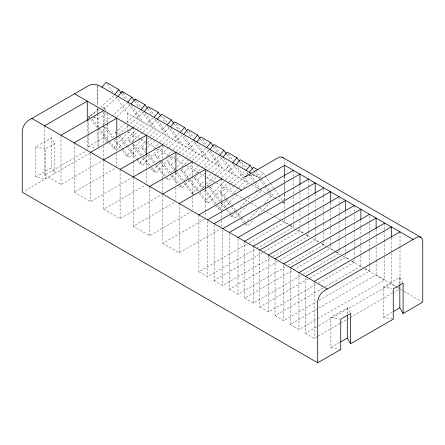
<?xml version="1.0" encoding="UTF-8"?>
<svg xmlns="http://www.w3.org/2000/svg" width="445" height="445" viewBox="0 0 445 445"><rect width="100%" height="100%" fill="white"/><g stroke="black" fill="none" stroke-linecap="round" stroke-linejoin="round"><path stroke-width="0.33" stroke-dasharray="2.23 1.67" d="M251.759 173.973L259.179 177.95L263.218 172.955L258.584 170.279M109.014 142.645L113.258 148.046L130.474 130.24M133.817 126.775L140.036 120.345L128.227 103.246M113.258 148.046L116.54 149.943L136.626 129.167M137.105 128.672L143.318 122.242L131.509 105.142M122.57 150.766L126.386 155.628L143.123 138.317M146.95 134.357L153.169 127.926L142.144 111.968M126.386 155.628L129.673 157.524L146.889 139.713M147.362 139.218L149.754 136.749M150.232 136.253L156.451 129.823L145.031 113.291M137.399 160.506L139.519 163.209L147.651 154.799M153.386 148.864L159.605 142.433M160.083 141.938L166.297 135.508L154.882 118.976M139.519 163.209L142.801 165.101L160.016 147.295M163.365 143.835L169.584 137.405L158.164 120.873M150.532 168.088L152.652 170.791L161.257 161.885M166.041 156.94L172.732 150.015M173.211 149.52L179.43 143.09L167.62 125.991M152.652 170.791L155.934 172.682L172.193 155.867M176.498 151.417L182.711 144.987L170.902 127.882M171.041 172.927L176.303 167.487M176.782 166.992L185.865 157.597M186.344 157.102L192.563 150.671L181.538 134.707M165.779 178.373L169.067 180.264L177.193 171.859M181.977 166.908L189.147 159.494M189.626 158.998L195.845 152.568L184.425 136.037M183.696 181.004L198.998 165.178M199.477 164.683L205.69 158.253L193.881 141.148M178.912 185.949L182.194 187.846L191.283 178.451M196.061 173.5L208.978 160.15L197.558 143.618M183.985 183.268L192.045 193.531L204.478 180.67M206.391 178.695L212.126 172.76M212.604 172.265L218.823 165.835L207.798 149.87M200.111 190.482L205.846 184.547M206.324 184.052L215.413 174.651M215.892 174.156L222.105 167.726L210.296 150.627M199.238 193.547L205.173 201.112L225.259 180.342M225.737 179.847L231.956 173.417L220.536 156.885M205.173 201.112L208.46 203.009L228.541 182.233M229.019 181.738L235.238 175.308L223.818 158.776M203.888 190.327L218.306 208.694L226.911 199.794M231.695 194.843L238.392 187.918M238.87 187.428L245.084 180.998L233.275 163.893M218.306 208.694L221.588 210.591L237.847 193.775M243.587 187.84L248.366 182.889L236.556 165.79M230.588 215.196L231.439 216.276L234.782 212.816M240.044 207.37L250.563 196.49M255.347 191.545L258.217 188.574L253.884 182.305M231.439 216.276L234.721 218.172L246.675 205.807M250.98 201.351L261.499 190.471M247.437 220.887L258.912 209.017M264.174 203.576L271.35 196.156L264.653 186.466M245.117 224.174L247.854 225.754L254.067 219.324M258.373 214.868L270.326 202.503M98.317 109.081L89.089 117.252L90.357 118.871M100.37 107.267L114.22 95.013M95.447 116.423L92.371 119.143L98.729 127.248M103.657 109.159L118.02 96.454M127.865 102.139L102.216 124.834L103.49 126.452M108.068 124.455L105.498 126.725L113.981 137.533M114.732 118.559L116.273 117.196M116.785 116.74L131.147 104.035M116.195 133.494L115.35 132.41L117.402 130.596M117.914 130.14L124.583 124.244M126.636 122.431L140.998 109.72M118.631 134.307L144.28 111.617M130.602 142.695L128.483 139.991L137.711 131.826M139.763 130.007L154.126 117.302M128.483 139.991L131.764 141.888L142.534 132.36M143.045 131.904L157.413 119.199M145.854 152.98L141.61 147.573L146.739 143.034M147.256 142.584L152.385 138.045M152.896 137.588L167.259 124.884M141.61 147.573L144.892 149.47L146.945 147.657M147.456 147.2L155.667 139.941M156.178 139.485L170.541 126.781M159.833 161.641L154.743 155.155L163.977 146.989M166.03 145.17L180.392 132.465M154.743 155.155L158.025 157.052L168.282 147.974M168.8 147.523L183.674 134.362M175.08 171.92L167.876 162.737L175.057 156.384M177.104 154.571L178.645 153.208M179.157 152.752L193.519 140.047M167.876 162.737L171.158 164.633L176.287 160.094M176.798 159.638L180.392 156.462M182.439 154.649L196.801 141.938M188.213 179.502L181.004 170.318L183.568 168.049M192.29 160.334L206.652 147.629M181.004 170.318L184.286 172.215L193.519 164.044M195.572 162.23L209.934 149.52M203.465 189.787L194.137 177.9L197.725 174.724M205.423 167.915L219.786 155.21M194.137 177.9L197.419 179.797L205.623 172.532M206.141 172.082L208.193 170.263M208.705 169.812L223.067 157.102M208.538 187.1L207.27 185.482L232.913 162.787M209.456 186.744L210.552 187.378L213.116 185.109M221.833 177.394L236.195 164.683M225.487 199.544L220.397 193.063L230.655 183.985M231.172 183.529L246.046 170.368M220.397 193.063L223.679 194.955L233.942 185.882M234.454 185.426L249.328 172.265M54.863 143.44L45.546 148.814L45.546 178.762L35.695 176.865L35.695 146.917L51.581 137.75L54.863 143.44L54.863 173.383L23.446 191.522M88.221 118.637L88.221 116.596L99.986 109.804M102.339 108.441L104.102 107.423L106.071 110.838M35.695 176.865L51.581 167.698L51.581 137.75M88.221 134.29L88.221 146.538L104.102 137.371L104.102 126.48M44.6 125.785L44.6 175.063L87.276 150.427M90.268 152.941L54.863 173.383L51.581 167.698M44.6 175.063L61.01 184.542L102.484 160.595M74.143 142.845L74.143 192.123L116.818 167.481M74.143 192.123L90.558 201.602L132.632 177.305M103.685 159.9L103.685 209.178L146.366 184.542M103.685 209.178L120.1 218.656L161.574 194.71M133.233 177.655L133.233 226.238L175.308 201.947M133.233 226.238L149.648 235.716L191.122 211.77M162.775 195.405L162.775 243.298L204.856 219.001M162.775 243.298L179.19 252.771L220.664 228.825M198.887 214.863L198.887 271.723L246.903 244.005M249.306 242.62L284.717 222.172L289.339 224.842M198.887 271.723L207.554 276.729L256.17 248.66M256.771 248.316L293.383 227.178L293.383 224.402M214.123 225.048L214.123 280.517L299.947 230.966L303.996 233.302M214.123 280.517L222.789 285.523L272.601 256.759M273.202 256.415L308.613 235.972L308.613 233.197M229.353 233.842L229.353 289.311L277.368 261.593M279.772 260.208L315.182 239.76L319.226 242.097M229.353 289.311L238.019 294.317L286.035 266.594M288.438 265.209L323.849 244.767L323.849 241.296M244.583 241.246L244.583 298.106L292.599 270.388M293.199 270.037L330.413 248.555L335.613 251.559M244.583 298.106L253.249 303.112L302.466 274.699M303.067 274.348L339.079 253.561L339.079 249.4M259.819 251.431L259.819 306.9L309.036 278.487M309.631 278.142L345.648 257.349L349.692 259.685M259.819 306.9L268.485 311.906L316.501 284.183M318.898 282.798L354.315 262.355L354.315 259.58M275.049 259.53L275.049 315.694L323.064 287.976M325.467 286.591L360.878 266.143L362.608 267.145M275.049 315.694L283.715 320.7L369.545 271.15L369.545 265.598M290.279 267.629L290.279 324.488L376.108 274.938L384.775 279.944L384.775 255.669M290.279 324.488L298.945 329.495L316.951 319.098M317.552 318.753L384.775 279.944M340.736 349.497L330.885 347.601L330.885 317.274L347.3 307.795L350.582 313.486M392.601 319.043L383.412 317.274L383.412 286.947L399.827 277.474L403.109 283.159M305.515 277.814L305.515 333.283L318.119 326.007M318.72 325.662L391.344 283.732L395.388 286.068M305.515 333.283L314.181 338.289L317.179 336.553M317.78 336.209L339.991 323.387M340.586 323.042L346.588 319.577M347.189 319.232L349.592 317.841M350.193 317.496L392.206 293.238M392.807 292.893L398.809 289.428M330.885 347.601L339.68 342.522M383.412 317.274L392.206 312.195M249.066 175.308L252.994 175.185L255.958 176.409M88.221 116.596L90.847 117.102M93.472 117.608L98.067 118.492L107.39 113.113L107.39 122.642M88.221 146.538L95.441 147.929M35.695 146.917L45.546 148.814M383.412 286.947L391.945 288.594M330.885 317.274L340.08 319.043M252.805 174.273L259.179 177.95M115.884 96.459L127.298 112.991L250.685 184.23M251.264 184.564L259.313 189.208M259.858 189.526L274.081 197.736M274.632 198.053L281.001 201.735M281.585 202.069L284.477 203.738L284.477 201.668M289.918 225.176L293.383 227.178M306.305 234.637L308.613 235.972M321.535 243.432L323.849 244.767M336.192 251.892L339.079 253.561M352.001 261.02L354.315 262.355M364.922 268.48L369.545 271.15M397.697 287.403L398.853 288.071M127.899 131.909L140.537 139.207M141.137 139.552L156.785 148.585M157.385 148.936L186.271 165.607M186.872 165.957L199.505 173.25M200.111 173.6L215.753 182.634M216.353 182.978L244.038 198.96M244.639 199.31L259.079 207.648M259.68 207.993L265.698 211.47M266.299 211.814L274.726 216.676M275.327 217.027L281.34 220.498M281.946 220.848L289.767 225.365M290.368 225.71L295.185 228.491M297.588 229.881L303.607 233.352M306.015 234.743L310.226 237.174M312.635 238.565L319.254 242.386M321.657 243.777L327.075 246.903M327.676 247.248L335.497 251.764M336.103 252.115L342.116 255.586M342.722 255.936L349.336 259.758M351.745 261.148L362.575 267.401M364.983 268.791L396.873 287.203M397.48 287.548L399.883 288.939M400.483 289.283L403.493 291.024M404.099 291.369L421.549 301.443M115.35 132.41L117.536 133.678M207.27 185.482L208.911 186.427M192.045 193.531L194.231 194.793M223.679 194.955L226.227 198.197M226.65 198.737L231.311 204.683M231.739 205.223L235.555 210.085M235.978 210.624L241.068 217.11M241.49 217.649L244.884 221.972M245.306 222.511L247.854 225.754M225.91 200.083L230.999 206.569M231.422 207.109L235.238 211.97M235.661 212.51L244.566 223.857M210.552 187.378L221.148 200.884M221.577 201.424L226.661 207.904M227.089 208.449L234.721 218.172M208.961 187.64L220.414 202.23M220.837 202.77L226.349 209.795M226.772 210.335L230.165 214.657M197.419 179.797L204.628 188.98M205.05 189.52L216.926 204.644M217.349 205.19L221.588 210.591M184.286 172.215L189.798 179.235M190.226 179.78L199.555 191.662M199.977 192.201L208.46 203.009M188.636 180.041L198.815 193.008M171.158 164.633L175.397 170.035M177.093 172.198L184.725 181.922M185.148 182.461L194.053 193.809M175.508 172.46L182.289 181.104M158.025 157.052L161.418 161.374M161.841 161.913L171.592 174.34M172.02 174.879L179.652 184.603M180.075 185.148L182.194 187.846M160.256 162.18L170.429 175.146M170.858 175.686L178.489 185.409M144.892 149.47L145.743 150.549M148.708 154.332L156.345 164.055M156.768 164.6L166.519 177.021M166.942 177.566L169.067 180.264M147.545 155.138L155.183 164.861M155.605 165.401L165.356 177.828M131.764 141.888L133.033 143.507M133.461 144.052L143.212 156.479M143.635 157.018L151.267 166.742M151.695 167.281L155.934 172.682M132.299 144.853L142.05 157.28M142.472 157.825L150.104 167.548M119.483 135.386L127.114 145.114M127.537 145.654L137.288 158.081M137.711 158.62L142.801 165.101M118.743 136.732L136.977 159.966M114.404 138.072L122.036 147.796M122.464 148.335L129.673 157.524M103.913 126.992L113.67 139.418M114.092 139.958L122.147 150.226M99.152 127.787L108.908 140.214M109.331 140.754L116.54 149.943M90.786 119.41L108.591 142.1M263.218 172.955L264.792 175.235M265.187 175.808L269.909 182.65M270.304 183.218L278.576 195.188M278.965 195.761L282.508 200.89M282.903 201.457L284.477 203.738M255.341 170.124L260.853 178.1M261.243 178.673L269.119 190.071M269.514 190.644L274.237 197.485M252.843 169.367L253.633 170.507M254.023 171.075L259.535 179.057M259.93 179.624L264.263 185.899M241.813 161.969L246.541 168.811M250.474 174.512L255.202 181.354M255.591 181.922L260.319 188.763M239.71 161.785L244.439 168.627M247.192 172.615L247.982 173.756M248.377 174.323L253.494 181.738M228.291 153.82L233.013 160.662M226.583 154.204L230.911 160.473M215.158 146.238L219.88 153.08M213.45 146.622L217.783 152.891M202.419 139.229L206.753 145.498M200.317 139.04L205.045 145.882M188.897 131.075L193.619 137.917M187.189 131.459L191.128 137.16M176.159 124.066L180.881 130.902M174.056 123.877L178.779 130.719M163.421 117.052L167.359 122.753M160.923 116.295L165.256 122.57M149.503 108.33L154.226 115.172M147.796 108.719L152.123 114.988M136.765 101.321L141.488 108.163M134.663 101.137L139.385 107.974M123.243 93.172L127.965 100.008M121.529 93.556L125.863 99.825M107.223 83.921L113.125 92.471M104.102 137.371L107.39 143.062M97.499 86.269L97.839 105.465M97.889 108.207L97.972 113.008M97.983 113.692L98.067 128.021M97.477 84.895L97.666 105.615M97.694 108.38L97.739 113.214M97.744 113.903L97.883 128.405M97.889 129.1L98.056 147.056L98.067 128.7M400.011 231.878L400.011 245.746M400.011 246.435L400.011 283.882M399.827 277.474L399.827 284.366M391.344 237.969L391.344 252.526M391.344 253.222L391.344 283.732M384.775 223.084L384.775 230.015M384.775 230.71L384.775 239.721M384.775 240.417L384.775 254.979M376.108 229.175L376.108 244.427M376.108 247.203L376.108 259.685M376.108 260.375L376.108 274.938M369.545 215.675L369.545 220.525M369.545 223.301L369.545 232.318M369.545 233.008L369.545 237.864M369.545 240.639L369.545 249.651M369.545 250.346L369.545 264.909M360.878 220.381L360.878 227.312M360.878 228.007L360.878 235.633M360.878 238.409L360.878 255.052M360.878 255.742L360.878 266.143M354.315 205.495L354.315 211.737M354.315 214.507L354.315 222.133M354.315 222.828L354.315 229.765M354.315 230.454L354.315 239.471M354.315 242.241L354.315 247.793M354.315 248.482L354.315 256.804M347.3 307.795L347.3 314.003M345.648 212.276L345.648 218.517M345.648 219.213L345.648 228.224M345.648 228.919L345.648 234.465M345.648 237.241L345.648 253.188M345.648 253.884L345.648 257.349M339.079 197.391L339.079 202.942M339.079 203.632L339.079 213.339M339.079 214.034L339.079 220.97M339.079 221.66L339.079 230.677M339.079 231.372L339.079 238.303M339.079 238.998L339.079 248.705M330.413 202.792L330.413 209.723M330.413 210.418L330.413 219.43M330.413 220.125L330.413 227.061M330.413 227.751L330.413 235.383M330.413 238.153L330.413 244.394M330.413 245.089L330.413 248.555M323.849 189.292L323.849 195.533M323.849 196.228L323.849 203.855M323.849 206.625L323.849 213.561M323.849 214.256L323.849 223.268M323.849 223.963L323.849 229.509M323.849 232.284L323.849 240.606M315.182 193.998L315.182 198.848M315.182 201.624L315.182 218.267M315.182 218.957L315.182 228.669M315.182 229.359L315.182 236.295M315.182 236.985L315.182 239.76M314.181 282.814L314.181 338.289M308.613 180.498L308.613 187.434M308.613 188.124L308.613 197.141M308.613 197.83L308.613 202.686M308.613 205.462L308.613 222.1M308.613 222.795L308.613 232.501M299.947 185.203L299.947 192.134M299.947 192.83L299.947 200.456M299.947 203.232L299.947 209.473M299.947 210.162L299.947 217.794M299.947 220.564L299.947 225.42M299.947 228.19L299.947 230.966M298.945 274.02L298.945 329.495M293.383 170.318L293.383 176.559M293.383 179.329L293.383 186.956M293.383 187.651L293.383 193.892M293.383 196.668L293.383 204.294M293.383 204.989L293.383 211.92M293.383 212.615L293.383 221.627M284.717 176.409L284.717 181.955M284.717 182.65L284.717 191.662M284.717 194.437L284.717 209M284.717 211.77L284.717 216.626M284.717 219.402L284.717 222.172M284.477 164.416L284.477 161.657A9.284 5.362 -60 0 0 284.255 159.827M284.477 176.148L284.477 181.666M284.477 184.425L284.477 193.391M284.477 194.081L284.477 200.979M283.715 265.226L283.715 320.7M268.485 255.742L268.485 311.906M253.249 246.252L253.249 303.112M238.019 238.843L238.019 294.317M222.789 230.048L222.789 285.523M221.866 178.857L221.866 210.78M221.866 211.475L221.866 217.722M221.866 220.498L221.866 226.744M207.554 221.254L207.554 276.729M205.457 189.509L205.457 217.271M192.323 161.796L192.323 175.68M192.323 176.37L192.323 194.421M192.323 197.196L192.323 209.69M179.19 203.493L179.19 252.771M175.909 172.449L175.909 184.942M175.909 187.718L175.909 200.211M162.775 144.742L162.775 178.056M162.775 178.751L162.775 192.629M149.648 186.438L149.648 235.716M146.366 155.388L146.366 167.882M146.366 168.577L146.366 183.846M133.233 127.682L133.233 141.566M133.233 144.341L133.233 160.995M133.233 161.691L133.233 175.575M127.298 112.991L127.298 122.62M127.298 125.373L127.298 130.19M120.1 169.378L120.1 218.656M116.818 137.638L116.818 150.827M116.818 153.603L116.818 166.096M107.39 123.321L107.39 141.015M104.102 107.423L104.102 123.76M103.685 112.012L103.685 124.505M103.685 125.201L103.685 143.245M103.685 146.021L103.685 159.21M90.558 153.709L90.558 201.602M88.221 119.316L88.221 133.611M87.276 121.274L87.276 133.767M87.276 136.543L87.276 149.036M61.01 135.959L61.01 184.542"/><path stroke-width="0.67" d="M317.702 362.792L317.702 302.138A9.284 5.362 -60 0 1 324.266 290.769L416.186 237.697A9.284 5.362 -60 0 1 422.75 241.49L422.75 302.138L403.109 313.486L403.109 283.159L393.258 288.844L393.258 319.171L350.582 343.807L350.582 313.486L340.736 319.171L340.736 349.497L317.702 362.792L22.25 192.212L22.25 131.564A9.284 5.362 -60 0 1 28.814 120.189L88.049 85.991C92.504 83.171 97.9 84.394 102 87.203L106.038 82.208L118.776 89.562L121.14 92.983M114.732 94.557L118.776 89.562M118.02 96.454L122.058 91.459L131.909 97.144L134.268 100.564M127.865 102.139L131.909 97.144M131.147 104.035L135.191 99.04L145.037 104.725L147.401 108.146M140.998 109.72L145.037 104.725M144.28 111.617L148.319 106.622L158.17 112.307L160.534 115.728M154.126 117.302L158.17 112.307M157.413 119.199L161.452 114.204L171.303 119.889L173.661 123.31M167.259 124.884L171.303 119.889M170.541 126.781L174.585 121.785L184.43 127.47L186.794 130.891M180.392 132.465L184.43 127.47M183.674 134.362L187.712 129.367L197.563 135.052L199.927 138.473M193.519 140.047L197.563 135.052M196.801 141.938L200.845 136.949L210.696 142.634L213.055 146.055M206.652 147.629L210.696 142.634M209.934 149.52L213.978 144.525L223.824 150.215L226.188 153.636M219.786 155.21L223.824 150.215M223.067 157.102L227.106 152.107L236.957 157.797L239.321 161.212M232.913 162.787L236.957 157.797M236.195 164.683L240.239 159.688L250.09 165.379L252.448 168.794M246.046 170.368L250.09 165.379M249.328 172.265L253.372 167.27L257.427 169.612M44.6 125.785L87.276 101.149L87.276 120.584M61.01 135.263L103.685 110.621M74.143 142.845L116.818 118.203L116.818 136.943M90.558 152.318L133.233 127.682M103.685 159.9L146.366 135.263L146.366 154.699M120.1 169.378L162.775 144.742M133.233 176.96L175.909 152.318L175.909 171.753M149.648 186.438L192.323 161.796M162.775 194.014L205.457 169.378L205.457 188.118M179.19 203.493L221.866 178.857M198.887 214.863L284.717 165.312L413.138 239.455M207.554 219.869L293.383 170.318M214.123 223.657L299.947 174.106L299.947 184.508M222.789 228.663L308.613 179.113M229.353 232.451L315.182 182.901L315.182 193.302M238.019 237.458L323.849 187.907M244.583 241.246L330.413 191.695L330.413 202.097M253.249 246.252L339.079 196.701M259.819 250.04L345.648 200.489L345.648 210.891M268.485 255.046L354.315 205.495M275.049 258.834L360.878 209.284L360.878 219.685M283.715 263.841L369.545 214.29M290.279 267.629L376.108 218.078L376.108 228.48M298.945 272.635L384.775 223.084M305.515 276.423L391.344 226.872L391.344 237.274M314.181 281.429L400.011 231.878M340.853 341.843L347.3 338.122L347.3 315.377M393.374 311.522L399.827 307.795L399.827 285.056M246.458 176.164L245.228 176.737L277.914 157.869A9.284 5.362 -60 0 1 283.293 157.997M282.558 157.408L420.825 237.241M102 87.203L251.069 173.272M74.538 93.795L241.563 190.226M31.862 118.431L327.309 289.011M135.191 99.04L135.975 100.181M122.058 91.459L122.848 92.599M399.827 307.795L403.109 313.486M347.3 338.122L350.582 343.807M284.717 165.312L284.717 175.714"/></g></svg>
